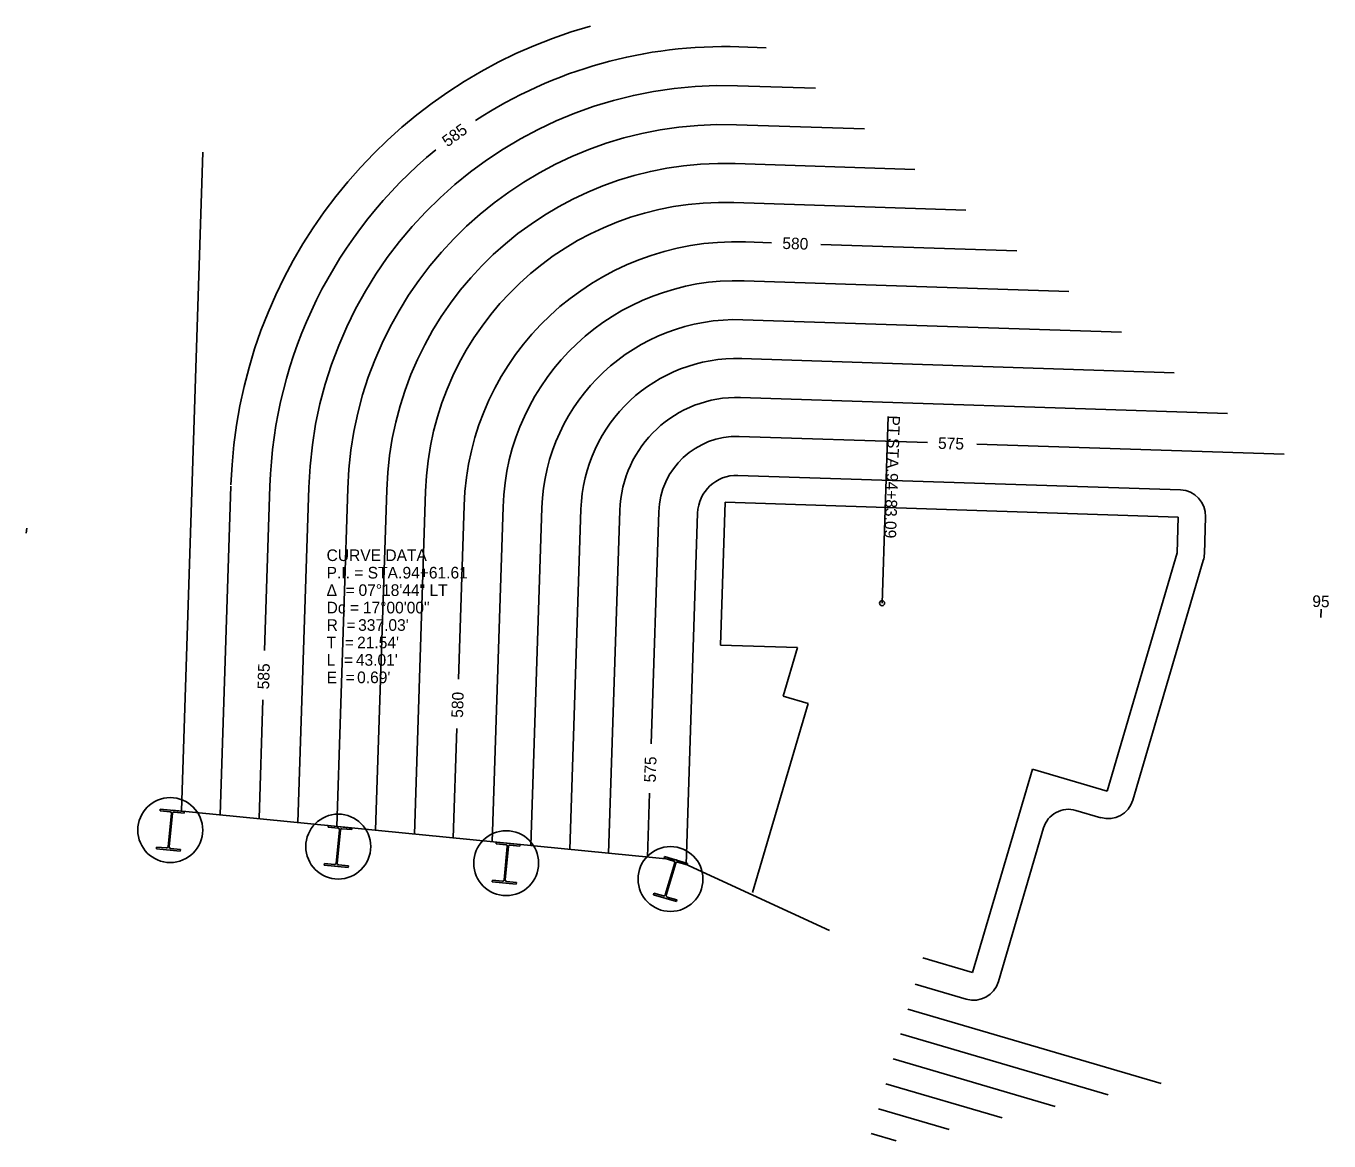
# Model space of a CAD drawing. Extents: x 150959 to 151818, y 330540 to 330697.
# Drawn here: x 151390.5 to 151440.7, y 330540.1 to 330583 of the extents above; entities that cross this region are included whole.
import ezdxf

# ---------------------------------------------------------------- set-up
doc = ezdxf.new("R2010")
doc.units = 0
for name, color, linetype in [('DV_X_Lot_Line', 7, 'Continuous'), ('DV_X_Property_Line', 7, 'Continuous'), ('GE_X_Alignment', 7, 'Continuous'), ('RW_X_CL_100_Cardinal_Points', 7, 'Continuous'), ('RW_X_Fee_RW', 7, 'Continuous'), ('SC_Scratch1', 7, 'Continuous'), ('SC_Scratch3', 7, 'Continuous'), ('SC_Scratch4', 7, 'Continuous'), ('SV_X_Mon_Cells_Found', 7, 'Continuous'), ('SV_X_Text', 7, 'Continuous')]:
    doc.layers.add(name, color=color, linetype=linetype)

msp = doc.modelspace()

# ---------------------------------------------------------------- linework, layer by layer
at = {"layer": 'DV_X_Lot_Line'}
for p, q in [((151415.576, 330550.908), (151396.17, 330552.821)), ((151421.48, 330548.187), (151415.576, 330550.908))]:
    msp.add_line(p, q, dxfattribs=at)
at = {"layer": 'DV_X_Property_Line'}
for p, q in [((151395.704, 330552.803), (151395.711, 330552.867)), ((151396.089, 330552.765), (151395.704, 330552.803)), ((151395.711, 330552.867), (151396.63, 330552.776)), ((151396.63, 330552.776), (151396.624, 330552.712)), ((151396.011, 330551.417), (151396.139, 330552.704)), ((151396.179, 330552.7), (151396.051, 330551.414)), ((151396.624, 330552.712), (151396.239, 330552.75)), ((151402.173, 330552.165), (151402.179, 330552.229)), ((151402.558, 330552.127), (151402.173, 330552.165)), ((151402.179, 330552.229), (151403.099, 330552.138)), ((151402.48, 330550.78), (151402.607, 330552.066)), ((151402.647, 330552.062), (151402.52, 330550.776)), ((151403.093, 330552.074), (151402.708, 330552.112)), ((151403.099, 330552.138), (151403.093, 330552.074)), ((151395.56, 330551.342), (151395.566, 330551.406)), ((151396.479, 330551.251), (151395.56, 330551.342)), ((151395.566, 330551.406), (151395.95, 330551.368)), ((151396.101, 330551.353), (151396.486, 330551.315)), ((151396.486, 330551.315), (151396.479, 330551.251)), ((151408.642, 330551.527), (151408.648, 330551.591)), ((151409.026, 330551.489), (151408.642, 330551.527)), ((151408.648, 330551.591), (151409.568, 330551.5)), ((151408.949, 330550.142), (151409.076, 330551.428)), ((151409.116, 330551.424), (151408.988, 330550.138)), ((151409.561, 330551.436), (151409.177, 330551.474)), ((151409.568, 330551.5), (151409.561, 330551.436)), ((151402.028, 330550.704), (151402.035, 330550.768)), ((151402.035, 330550.768), (151402.419, 330550.73)), ((151415.115, 330550.976), (151415.133, 330551.038)), ((151415.486, 330550.867), (151415.115, 330550.976)), ((151415.133, 330551.038), (151416.02, 330550.777)), ((151415.159, 330549.558), (151415.523, 330550.798)), ((151415.562, 330550.787), (151415.197, 330549.546)), ((151416.002, 330550.716), (151415.631, 330550.825)), ((151416.02, 330550.777), (151416.002, 330550.716)), ((151402.948, 330550.613), (151402.028, 330550.704)), ((151402.57, 330550.715), (151402.954, 330550.677)), ((151402.954, 330550.677), (151402.948, 330550.613)), ((151408.497, 330550.066), (151408.503, 330550.13)), ((151409.416, 330549.975), (151408.497, 330550.066)), ((151408.503, 330550.13), (151408.888, 330550.092)), ((151409.038, 330550.077), (151409.423, 330550.039)), ((151409.423, 330550.039), (151409.416, 330549.975)), ((151414.701, 330549.567), (151414.719, 330549.629)), ((151415.588, 330549.307), (151414.701, 330549.567)), ((151414.719, 330549.629), (151415.09, 330549.52)), ((151415.235, 330549.477), (151415.606, 330549.368)), ((151415.606, 330549.368), (151415.588, 330549.307))]:
    msp.add_line(p, q, dxfattribs=at)
for centre, start, end in [((151396.083, 330552.71), 354.342, 84.342), ((151396.234, 330552.695), 84.342, 174.342), ((151402.552, 330552.072), 354.342, 84.342), ((151402.703, 330552.057), 84.342, 174.342), ((151395.956, 330551.423), 264.342, 354.342), ((151396.106, 330551.408), 174.342, 264.342), ((151409.021, 330551.434), 354.342, 84.342), ((151409.171, 330551.419), 84.342, 174.342), ((151402.425, 330550.785), 264.342, 354.342), ((151402.575, 330550.77), 174.342, 264.342), ((151415.47, 330550.814), 343.6347, 73.6347), ((151415.615, 330550.771), 73.6347, 163.6347), ((151408.893, 330550.147), 264.342, 354.342), ((151409.044, 330550.132), 174.342, 264.342), ((151415.106, 330549.573), 253.6347, 343.6347), ((151415.251, 330549.531), 163.6347, 253.6347)]:
    msp.add_arc(centre, 0.0556, start, end, dxfattribs=at)
at = {"layer": 'GE_X_Alignment'}
for p, q in [((151390.541, 330563.499), (151390.566, 330563.689)), ((151440.408, 330560.245), (151440.418, 330560.565))]:
    msp.add_line(p, q, dxfattribs=at)
at = {"layer": 'RW_X_CL_100_Cardinal_Points'}
for p, q in [((151415.576, 330550.908), (151396.17, 330552.821)), ((151421.48, 330548.187), (151415.576, 330550.908))]:
    msp.add_line(p, q, dxfattribs=at)
at = {"layer": 'RW_X_Fee_RW'}
for p, q in [((151417.945, 330580.726), (151420.94, 330580.628)), ((151417.896, 330579.227), (151422.836, 330579.065)), ((151397.35, 330578.166), (151396.521, 330552.795)), ((151417.847, 330577.728), (151424.769, 330577.501)), ((151417.798, 330576.229), (151426.731, 330575.936)), ((151418.2, 330573.214), (151430.697, 330572.805)), ((151418.15, 330571.715), (151432.726, 330571.238)), ((151418.101, 330570.215), (151434.756, 330569.671)), ((151418.052, 330568.716), (151436.807, 330568.103)), ((151398.431, 330565.306), (151398.017, 330552.647)), ((151417.954, 330565.718), (151435.001, 330565.16)), ((151401.431, 330565.258), (151401.008, 330552.35)), ((151402.93, 330565.209), (151402.504, 330552.201)), ((151404.429, 330565.16), (151404, 330552.053)), ((151405.928, 330565.111), (151405.496, 330551.904)), ((151408.91, 330564.513), (151408.488, 330551.608)), ((151410.409, 330564.464), (151409.984, 330551.459)), ((151411.909, 330564.415), (151411.48, 330551.311)), ((151413.408, 330564.366), (151412.976, 330551.162)), ((151416.406, 330564.268), (151415.964, 330550.729)), ((151435.968, 330564.128), (151435.921, 330562.696)), ((151433.17, 330553.214), (151435.881, 330562.447)), ((151430.969, 330552.818), (151431.929, 330552.536)), ((151427.99, 330546.224), (151429.728, 330552.14)), ((151424.782, 330546.123), (151426.749, 330545.546)), ((151424.219, 330544.204), (151432.211, 330541.857)), ((151423.937, 330543.245), (151430.171, 330541.414)), ((151423.655, 330542.285), (151428.131, 330540.971)), ((151423.373, 330541.326), (151426.091, 330540.528))]:
    msp.add_line(p, q, dxfattribs=at)
for centre, radius, start, end in [((151417.422, 330564.735), 19, 105.7036, 178.1272), ((151417.422, 330564.735), 16, 88.1272, 178.1272), ((151417.422, 330564.735), 14.5, 88.1272, 178.1272), ((151417.422, 330564.735), 13, 88.1272, 178.1272), ((151417.422, 330564.735), 11.5, 88.1272, 178.1272), ((151417.905, 330564.219), 9, 88.1272, 178.1272), ((151417.905, 330564.219), 7.5, 88.1272, 178.1272), ((151417.905, 330564.219), 6, 88.1272, 178.1272), ((151417.905, 330564.219), 4.5, 88.1272, 178.1272), ((151417.905, 330564.219), 1.5, 88.1272, 178.1272), ((151434.968, 330564.161), 1, 358.1272, 88.1272), ((151434.921, 330562.728), 1, 343.6347, 358.1272), ((151430.687, 330551.859), 1, 73.6347, 163.6347), ((151432.21, 330553.496), 1, 253.6347, 343.6347), ((151427.031, 330546.505), 1, 253.6347, 343.6347)]:
    msp.add_arc(centre, radius, start, end, dxfattribs=at)
at = {"layer": 'SC_Scratch1'}
for centre in [(151396.095, 330552.059), (151402.564, 330551.421), (151409.032, 330550.783), (151415.36, 330550.172)]:
    msp.add_circle(centre, 1.25, dxfattribs=at)
at = {"layer": 'SC_Scratch3'}
msp.add_line((151423.509, 330560.797), (151423.744, 330567.993), dxfattribs=at)
msp.add_circle((151423.509, 330560.797), 0.096, dxfattribs=at)
at = {"layer": 'SV_X_Mon_Cells_Found'}
for p, q in [((151417.47, 330564.683), (151417.291, 330559.186)), ((151417.47, 330564.683), (151434.917, 330564.113)), ((151434.917, 330564.113), (151434.872, 330562.736)), ((151432.176, 330553.558), (151434.872, 330562.736)), ((151417.291, 330559.186), (151420.252, 330559.089)), ((151419.703, 330557.221), (151420.252, 330559.089)), ((151420.663, 330556.939), (151418.523, 330549.653)), ((151419.703, 330557.221), (151420.663, 330556.939)), ((151426.997, 330546.567), (151429.298, 330554.403)), ((151429.298, 330554.403), (151432.176, 330553.558)), ((151425.078, 330547.131), (151426.997, 330546.567))]:
    msp.add_line(p, q, dxfattribs=at)
at = {"layer": 'SV_X_Text'}
for p, q in [((151417.994, 330582.225), (151419.044, 330582.191)), ((151418.249, 330574.713), (151419.255, 330574.68)), ((151421.155, 330574.618), (151428.694, 330574.372)), ((151418.003, 330567.217), (151425.253, 330566.98)), ((151427.153, 330566.918), (151438.995, 330566.531)), ((151399.931, 330565.307), (151399.724, 330558.969)), ((151407.411, 330564.562), (151407.192, 330557.87)), ((151414.907, 330564.317), (151414.615, 330555.383)), ((151399.662, 330557.069), (151399.513, 330552.498)), ((151407.13, 330555.97), (151406.992, 330551.756)), ((151414.553, 330553.483), (151414.472, 330551.014)), ((151424.5, 330545.164), (151434.251, 330542.301)), ((151423.091, 330540.367), (151424.051, 330540.085))]:
    msp.add_line(p, q, dxfattribs=at)
for centre, radius, start, end in [((151417.422, 330564.735), 17.5, 88.1272, 123.1418), ((151417.422, 330564.735), 17.5, 129.3683, 178.1272), ((151417.905, 330564.219), 10.5, 88.1272, 178.1272), ((151417.905, 330564.219), 3, 88.1272, 178.1272)]:
    msp.add_arc(centre, radius, start, end, dxfattribs=at)

# ---------------------------------------------------------------- texts
at = {"layer": 'GE_X_Alignment'}
msp.add_text('95', height=0.448, rotation=358.1279, dxfattribs=at).set_placement((151440.071, 330560.656))
at = {"layer": 'SC_Scratch3'}
for s, p in [('PT', (151423.752, 330568.035)), (' STA. ', (151423.729, 330567.329)), ('94+83.09', (151423.679, 330565.818))]:
    msp.add_text(s, height=0.448, rotation=268.1279, dxfattribs=at).set_placement(p)
at = {"layer": 'SC_Scratch4'}
for s, p in [('CURVE DATA', (151402.116, 330562.42)), ('P.I. = STA. ', (151402.116, 330561.748)), ('94+61.61', (151405.039, 330561.748)), ('Δ  = ', (151402.116, 330561.076)), ('07°18\'44" LT', (151403.345, 330561.076)), ('Dc = ', (151402.116, 330560.404)), ('17°00\'00"', (151403.515, 330560.404)), ('R  = ', (151402.116, 330559.732)), ("337.03'", (151403.33, 330559.732)), ('T  = ', (151402.116, 330559.06)), ("21.54'", (151403.29, 330559.06)), ('L  = ', (151402.116, 330558.388)), ("43.01'", (151403.243, 330558.388)), ('E  = ', (151402.116, 330557.716)), ("0.69'", (151403.291, 330557.716))]:
    msp.add_text(s, height=0.448, dxfattribs=at).set_placement(p)
at = {"layer": 'SV_X_Text'}
for s, rotation, p in [('585', 36.286, (151406.772, 330578.348)), ('580', 358.1272, (151419.662, 330574.443)), ('575', 358.1272, (151425.658, 330566.743)), ('585', 88.1272, (151399.899, 330557.474)), ('580', 88.1272, (151407.367, 330556.376)), ('575', 88.1272, (151414.79, 330553.888))]:
    msp.add_text(s, height=0.448, rotation=rotation, dxfattribs=at).set_placement(p)

doc.saveas('drawing.dxf')
